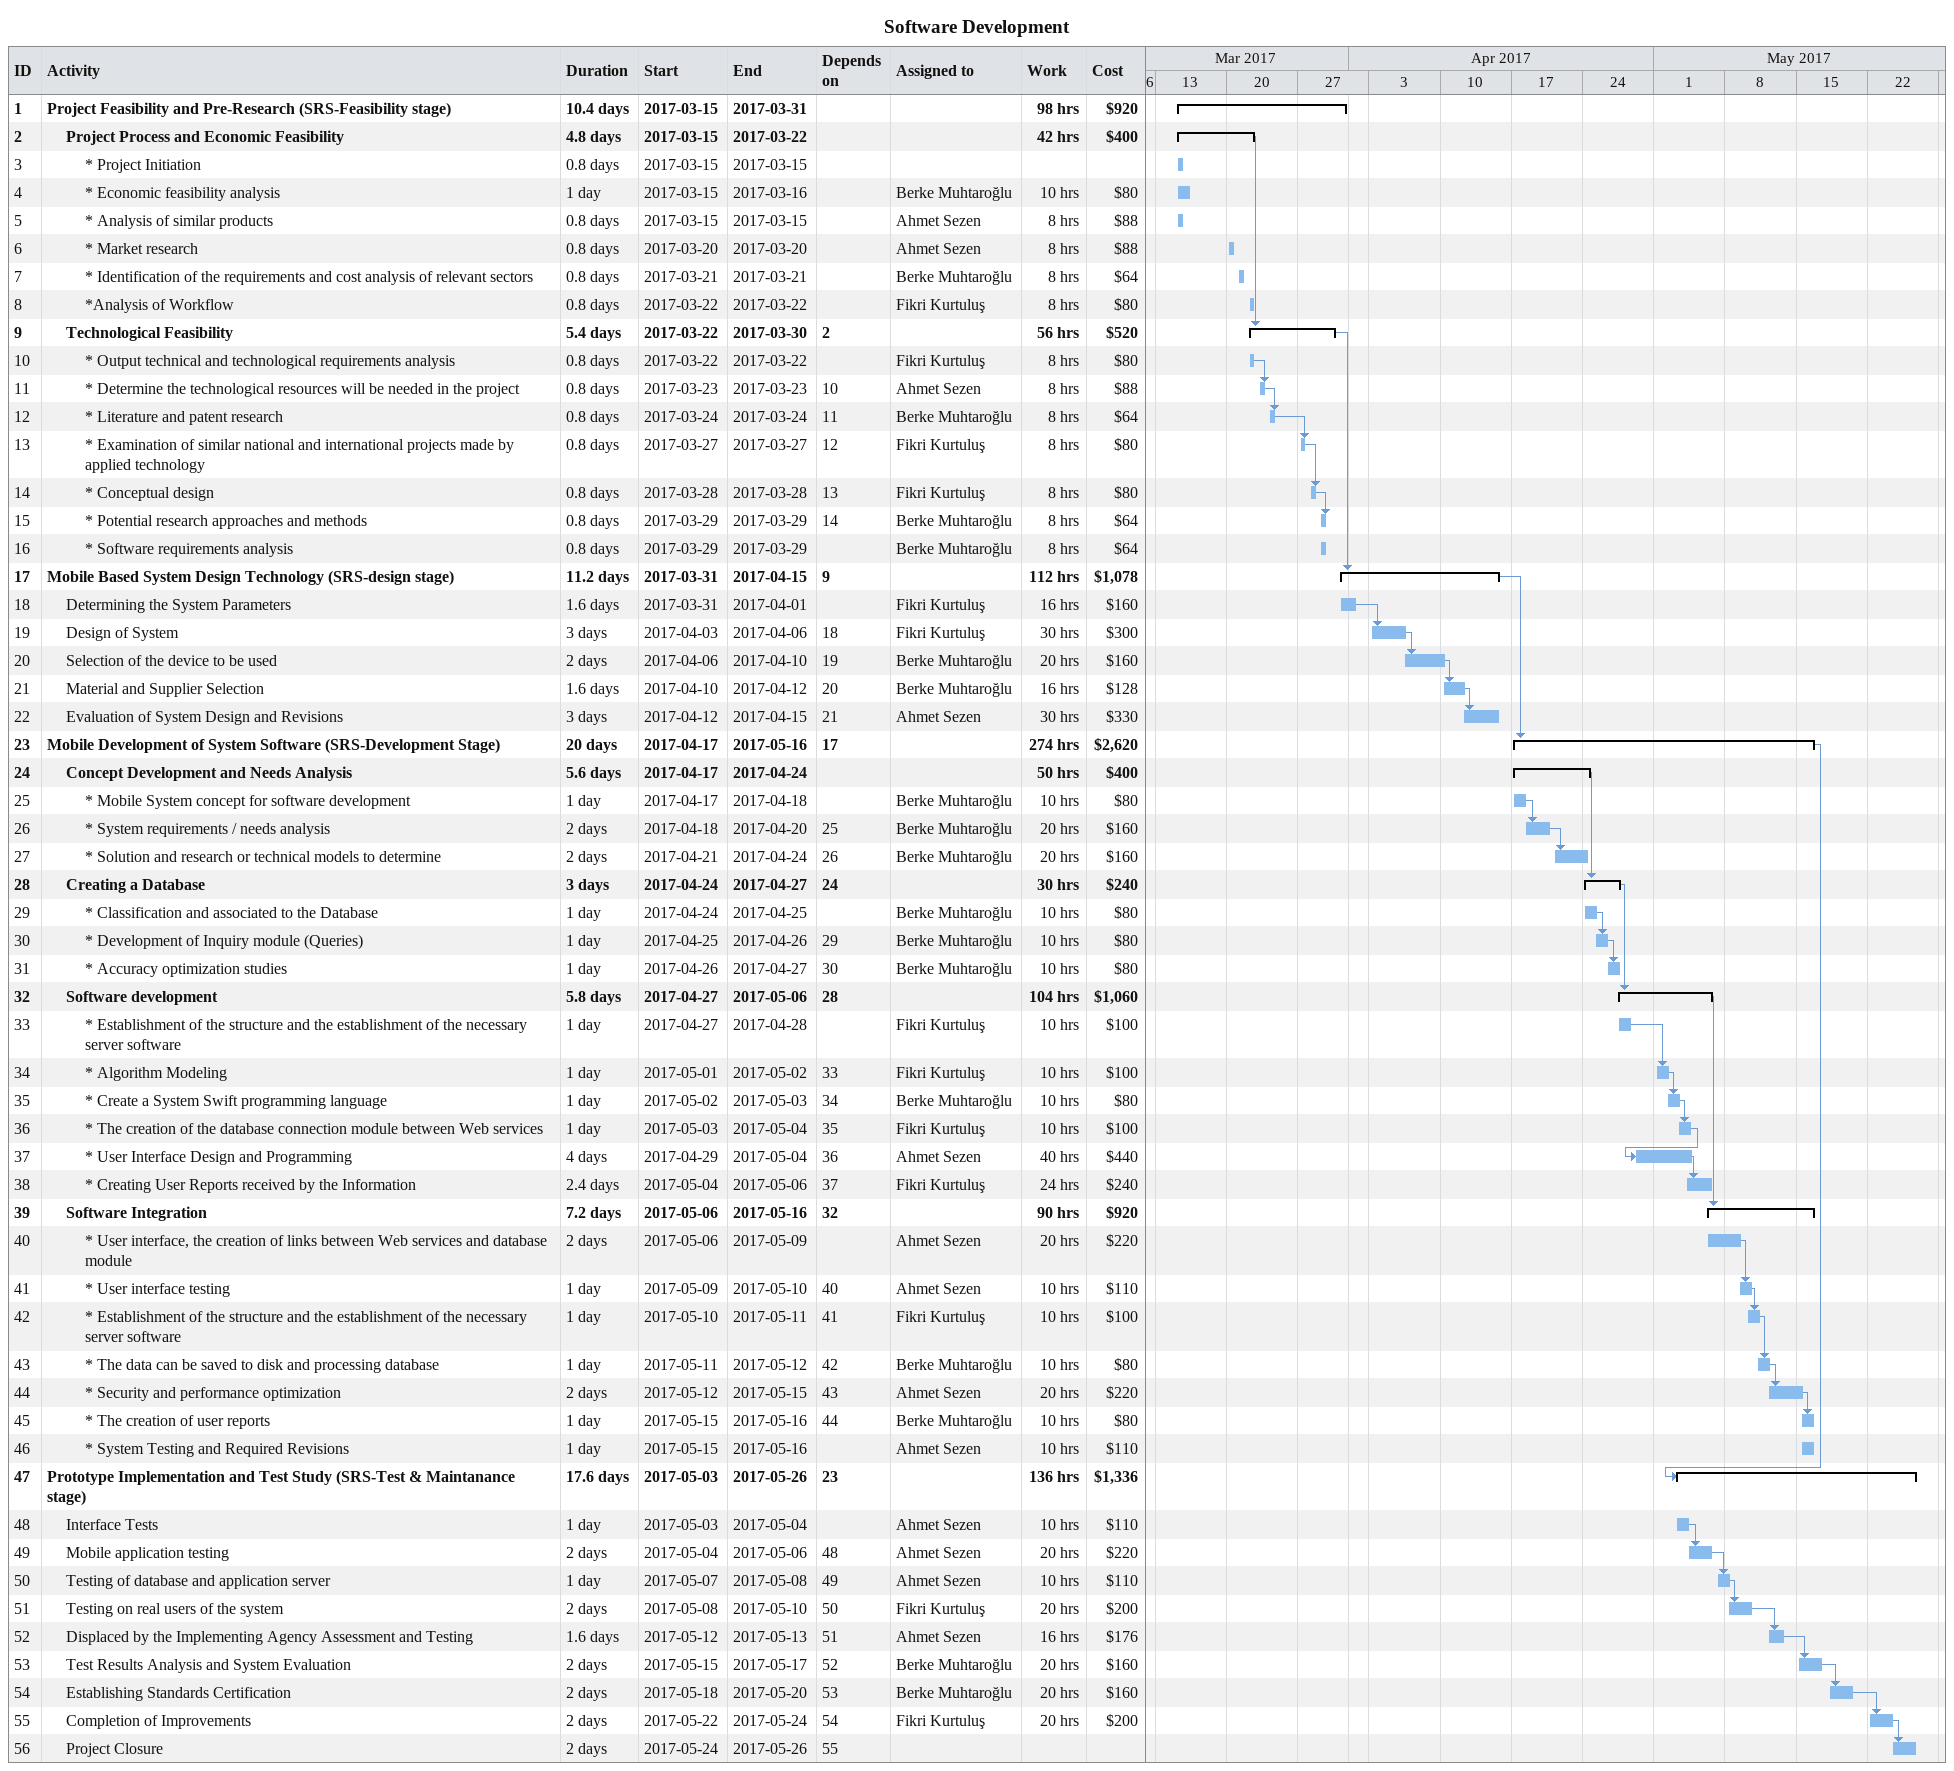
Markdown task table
Software Development

| ID | Level | Task | Duration | Start | Finish | Predecessors | Resources | Work (h) | Cost ($) |
|---|---|---|---|---|---|---|---|---|---|
| 1 | 1 | **Project Feasibility and Pre-Research (SRS-Feasibility stage)** | 10.4d | 2017-03-15 | 2017-03-31 |  |  | 98 | 920 |
| 2 | 2 | **Project Process and Economic Feasibility** | 4.8d | 2017-03-15 | 2017-03-22 |  |  | 42 | 400 |
| 3 | 3 | * Project Initiation | 0.8d | 2017-03-15 | 2017-03-15 |  |  |  |  |
| 4 | 3 | * Economic feasibility analysis | 1d | 2017-03-15 | 2017-03-16 |  | Berke Muhtaroğlu | 10 | 80 |
| 5 | 3 | * Analysis of similar products | 0.8d | 2017-03-15 | 2017-03-15 |  | Ahmet Sezen | 8 | 88 |
| 6 | 3 | * Market research | 0.8d | 2017-03-20 | 2017-03-20 |  | Ahmet Sezen | 8 | 88 |
| 7 | 3 | * Identification of the requirements and cost analysis of relevant sectors | 0.8d | 2017-03-21 | 2017-03-21 |  | Berke Muhtaroğlu | 8 | 64 |
| 8 | 3 | *Analysis of Workflow | 0.8d | 2017-03-22 | 2017-03-22 |  | Fikri Kurtuluş | 8 | 80 |
| 9 | 2 | **Technological Feasibility** | 5.4d | 2017-03-22 | 2017-03-30 | 2 |  | 56 | 520 |
| 10 | 3 | * Output technical and technological requirements analysis | 0.8d | 2017-03-22 | 2017-03-22 |  | Fikri Kurtuluş | 8 | 80 |
| 11 | 3 | * Determine the technological resources will be needed in the project | 0.8d | 2017-03-23 | 2017-03-23 | 10 | Ahmet Sezen | 8 | 88 |
| 12 | 3 | * Literature and patent research | 0.8d | 2017-03-24 | 2017-03-24 | 11 | Berke Muhtaroğlu | 8 | 64 |
| 13 | 3 | * Examination of similar national and international projects made by applied technology | 0.8d | 2017-03-27 | 2017-03-27 | 12 | Fikri Kurtuluş | 8 | 80 |
| 14 | 3 | * Conceptual design | 0.8d | 2017-03-28 | 2017-03-28 | 13 | Fikri Kurtuluş | 8 | 80 |
| 15 | 3 | * Potential research approaches and methods | 0.8d | 2017-03-29 | 2017-03-29 | 14 | Berke Muhtaroğlu | 8 | 64 |
| 16 | 3 | * Software requirements analysis | 0.8d | 2017-03-29 | 2017-03-29 |  | Berke Muhtaroğlu | 8 | 64 |
| 17 | 1 | **Mobile Based System Design Technology (SRS-design stage)** | 11.2d | 2017-03-31 | 2017-04-15 | 9 |  | 112 | 1078 |
| 18 | 2 | Determining the System Parameters | 1.6d | 2017-03-31 | 2017-04-01 |  | Fikri Kurtuluş | 16 | 160 |
| 19 | 2 | Design of System | 3d | 2017-04-03 | 2017-04-06 | 18 | Fikri Kurtuluş | 30 | 300 |
| 20 | 2 | Selection of the device to be used | 2d | 2017-04-06 | 2017-04-10 | 19 | Berke Muhtaroğlu | 20 | 160 |
| 21 | 2 | Material and Supplier Selection | 1.6d | 2017-04-10 | 2017-04-12 | 20 | Berke Muhtaroğlu | 16 | 128 |
| 22 | 2 | Evaluation of System Design and Revisions | 3d | 2017-04-12 | 2017-04-15 | 21 | Ahmet Sezen | 30 | 330 |
| 23 | 1 | **Mobile Development of System Software (SRS-Development Stage)** | 20d | 2017-04-17 | 2017-05-16 | 17 |  | 274 | 2620 |
| 24 | 2 | **Concept Development and Needs Analysis** | 5.6d | 2017-04-17 | 2017-04-24 |  |  | 50 | 400 |
| 25 | 3 | * Mobile System concept for software development | 1d | 2017-04-17 | 2017-04-18 |  | Berke Muhtaroğlu | 10 | 80 |
| 26 | 3 | * System requirements / needs analysis | 2d | 2017-04-18 | 2017-04-20 | 25 | Berke Muhtaroğlu | 20 | 160 |
| 27 | 3 | * Solution and research or technical models to determine | 2d | 2017-04-21 | 2017-04-24 | 26 | Berke Muhtaroğlu | 20 | 160 |
| 28 | 2 | **Creating a Database** | 3d | 2017-04-24 | 2017-04-27 | 24 |  | 30 | 240 |
| 29 | 3 | * Classification and associated to the Database | 1d | 2017-04-24 | 2017-04-25 |  | Berke Muhtaroğlu | 10 | 80 |
| 30 | 3 | * Development of Inquiry module (Queries) | 1d | 2017-04-25 | 2017-04-26 | 29 | Berke Muhtaroğlu | 10 | 80 |
| 31 | 3 | * Accuracy optimization studies | 1d | 2017-04-26 | 2017-04-27 | 30 | Berke Muhtaroğlu | 10 | 80 |
| 32 | 2 | **Software development** | 5.8d | 2017-04-27 | 2017-05-06 | 28 |  | 104 | 1060 |
| 33 | 3 | * Establishment of the structure and the establishment of the necessary server software | 1d | 2017-04-27 | 2017-04-28 |  | Fikri Kurtuluş | 10 | 100 |
| 34 | 3 | * Algorithm Modeling | 1d | 2017-05-01 | 2017-05-02 | 33 | Fikri Kurtuluş | 10 | 100 |
| 35 | 3 | * Create a System Swift programming language | 1d | 2017-05-02 | 2017-05-03 | 34 | Berke Muhtaroğlu | 10 | 80 |
| 36 | 3 | * The creation of the database connection module between Web services | 1d | 2017-05-03 | 2017-05-04 | 35 | Fikri Kurtuluş | 10 | 100 |
| 37 | 3 | * User Interface Design and Programming | 4d | 2017-04-29 | 2017-05-04 | 36 | Ahmet Sezen | 40 | 440 |
| 38 | 3 | * Creating User Reports received by the Information | 2.4d | 2017-05-04 | 2017-05-06 | 37 | Fikri Kurtuluş | 24 | 240 |
| 39 | 2 | **Software Integration** | 7.2d | 2017-05-06 | 2017-05-16 | 32 |  | 90 | 920 |
| 40 | 3 | * User interface, the creation of links between Web services and database module | 2d | 2017-05-06 | 2017-05-09 |  | Ahmet Sezen | 20 | 220 |
| 41 | 3 | * User interface testing | 1d | 2017-05-09 | 2017-05-10 | 40 | Ahmet Sezen | 10 | 110 |
| 42 | 3 | * Establishment of the structure and the establishment of the necessary server software | 1d | 2017-05-10 | 2017-05-11 | 41 | Fikri Kurtuluş | 10 | 100 |
| 43 | 3 | * The data can be saved to disk and processing database | 1d | 2017-05-11 | 2017-05-12 | 42 | Berke Muhtaroğlu | 10 | 80 |
| 44 | 3 | * Security and performance optimization | 2d | 2017-05-12 | 2017-05-15 | 43 | Ahmet Sezen | 20 | 220 |
| 45 | 3 | * The creation of user reports | 1d | 2017-05-15 | 2017-05-16 | 44 | Berke Muhtaroğlu | 10 | 80 |
| 46 | 3 | * System Testing and Required Revisions | 1d | 2017-05-15 | 2017-05-16 |  | Ahmet Sezen | 10 | 110 |
| 47 | 1 | **Prototype Implementation and Test Study (SRS-Test & Maintanance stage)** | 17.6d | 2017-05-03 | 2017-05-26 | 23 |  | 136 | 1336 |
| 48 | 2 | Interface Tests | 1d | 2017-05-03 | 2017-05-04 |  | Ahmet Sezen | 10 | 110 |
| 49 | 2 | Mobile application testing | 2d | 2017-05-04 | 2017-05-06 | 48 | Ahmet Sezen | 20 | 220 |
| 50 | 2 | Testing of database and application server | 1d | 2017-05-07 | 2017-05-08 | 49 | Ahmet Sezen | 10 | 110 |
| 51 | 2 | Testing on real users of the system | 2d | 2017-05-08 | 2017-05-10 | 50 | Fikri Kurtuluş | 20 | 200 |
| 52 | 2 | Displaced by the Implementing Agency Assessment and Testing | 1.6d | 2017-05-12 | 2017-05-13 | 51 | Ahmet Sezen | 16 | 176 |
| 53 | 2 | Test Results Analysis and System Evaluation | 2d | 2017-05-15 | 2017-05-17 | 52 | Berke Muhtaroğlu | 20 | 160 |
| 54 | 2 | Establishing Standards Certification | 2d | 2017-05-18 | 2017-05-20 | 53 | Berke Muhtaroğlu | 20 | 160 |
| 55 | 2 | Completion of Improvements | 2d | 2017-05-22 | 2017-05-24 | 54 | Fikri Kurtuluş | 20 | 200 |
| 56 | 2 | Project Closure | 2d | 2017-05-24 | 2017-05-26 | 55 |  |  |  |
